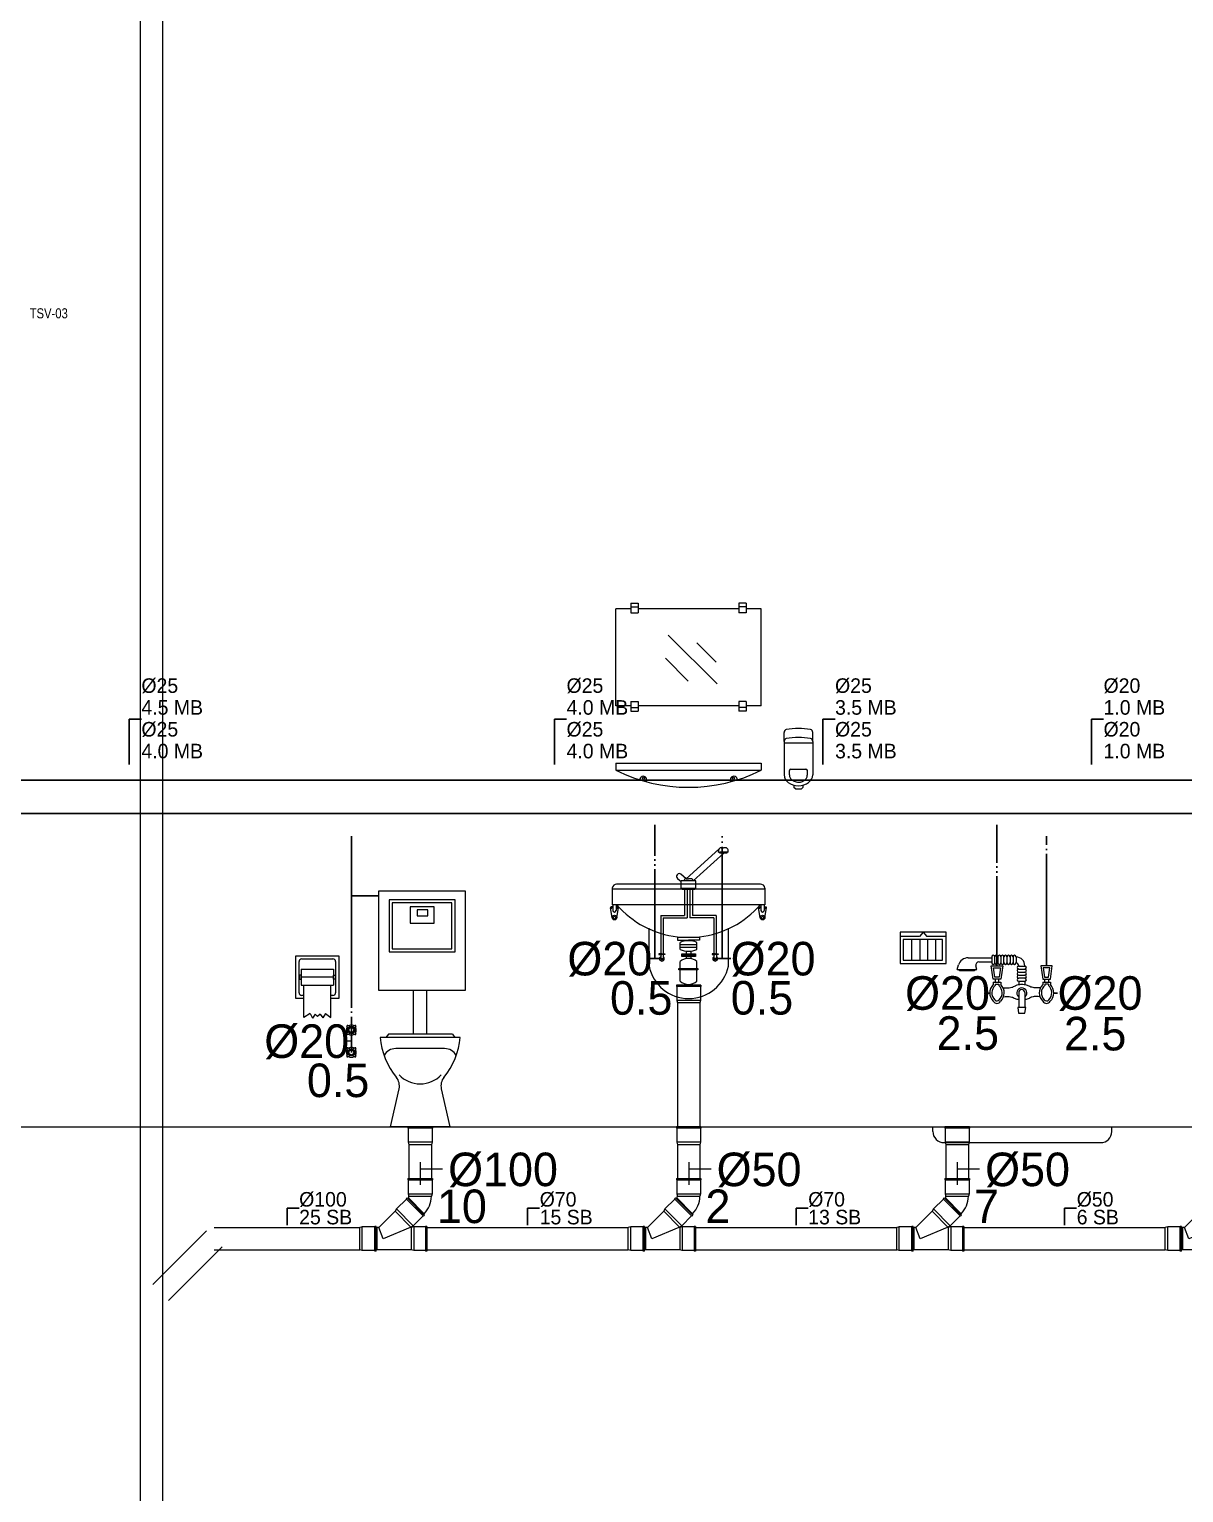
# Model space of a CAD drawing. Header units: centimetres. Extents: x 247996 to 314900, y -468471 to -440326.
# Drawn here: x 267105 to 267621, y -443514 to -442859 of the extents above; entities that cross this region are included whole.
import ezdxf
from ezdxf.enums import TextEntityAlignment as Align

# ---------------------------------------------------------------- set-up
doc = ezdxf.new("R2010")
doc.units = ezdxf.units.CM
for name, pattern in [('0', [500, 500]), ('BASMA HATTI', [0.375, 0.25, -0.125]), ('SICAK', [4.6, 4, -0.15, 0.075, -0.15, 0.075, -0.15]), ('SOGUK', [5.4, 5, -0.2, 0, -0.2])]:
    doc.linetypes.add(name, pattern=pattern)
for name, color, linetype in [('SCOTT-MTY-CİHAZ', 135, 'Continuous'), ('SCOTT-MTY-PVC', 43, 'Continuous'), ('SCOTT-MTY-SEMA', 8, 'Continuous'), ('SCOTT-MTY-TEFRIS', 15, 'Continuous'), ('SCOTT-MTY-VANA', 1, 'Continuous'), ('SCOTT-MTY-YUK-BIRIMI', 7, 'Continuous')]:
    doc.layers.add(name, color=color, linetype=linetype)
for name, color, linetype, lineweight in [('SCOTT-MTY-PISSU-CAP', 211, 'Continuous', 30), ('SCOTT-MTY-SICAKSU-BORU', 1, 'BASMA HATTI', 30), ('SCOTT-MTY-SOGUKSU-BORU', 5, '0', 30), ('SCOTT-MTY-TEMIZSU-CAP', 101, 'Continuous', 30)]:
    doc.layers.add(name, color=color, linetype=linetype, lineweight=lineweight)
doc.styles.add('CAP', font='wturkce.SHX', dxfattribs={"width": 0.65})
doc.styles.add('MTY_CAP', font='wturkce.SHX', dxfattribs={"width": 0.65})
doc.styles.add('ROTAS', font='arial.ttf')

# ---------------------------------------------------------------- blocks, each defined once
blk = doc.blocks.new('KLOZET1 KOLON')
at = {"layer": 'SCOTT-MTY-SOGUKSU-BORU', "linetype": 'SOGUK', "ltscale": 10}
for p, q in [((-30.74, 130), (-30.74, 103.27)), ((-30.74, 103.27), (-30.75, 33.31)), ((-18.6, 103.27), (-30.74, 103.27))]:
    blk.add_line(p, q, dxfattribs=at)
at = {"layer": 'SCOTT-MTY-TEFRIS', "color": 2}
for p, q in [((20.33, 105.41), (-18.6, 105.41)), ((-18.6, 105.41), (-18.6, 61.05)), ((20.33, 61.05), (20.33, 105.41)), ((15.66, 101.52), (-13.93, 101.52)), ((-13.93, 101.52), (-13.93, 78.17)), ((14.22, 100.08), (-12.49, 100.08)), ((-12.49, 100.08), (-12.49, 79.61)), ((6.2, 98.31), (-4.47, 98.31)), ((-4.47, 98.31), (-4.47, 90.98)), ((6.2, 90.98), (6.2, 98.31)), ((14.22, 79.61), (14.22, 100.08)), ((15.66, 78.17), (15.66, 101.52)), ((3.46, 96.95), (-1.31, 96.95)), ((-1.31, 96.95), (-1.31, 94.29)), ((-1.31, 94.29), (3.46, 94.29)), ((3.46, 94.29), (3.46, 96.95)), ((-4.47, 90.98), (6.2, 90.98)), ((-12.49, 79.61), (14.22, 79.61)), ((-55.56, 57.31), (-55.56, 76.51)), ((-55.56, 76.51), (-36.36, 76.51)), ((-54.12, 59.95), (-54.12, 73.87)), ((-52.92, 75.07), (-39, 75.07)), ((-37.8, 73.87), (-37.8, 59.95)), ((-36.36, 76.51), (-36.36, 57.31)), ((-13.93, 78.17), (15.66, 78.17)), ((-53.16, 67.87), (-54.12, 67.87)), ((-54.12, 67.87), (-54.12, 65.95)), ((-54.12, 65.95), (-53.16, 65.95)), ((-53.16, 70.51), (-53.16, 63.31)), ((-53.16, 70.51), (-38.76, 70.51)), ((-53.16, 65.95), (-53.16, 67.87)), ((-38.76, 66.91), (-53.16, 66.91)), ((-38.76, 70.51), (-38.76, 63.31)), ((-38.76, 67.87), (-37.8, 67.87)), ((-38.76, 65.95), (-38.76, 67.87)), ((-37.8, 65.95), (-38.76, 65.95)), ((-37.8, 67.87), (-37.8, 65.95)), ((-53.16, 63.31), (-38.76, 63.31)), ((-51.96, 48.91), (-51.96, 63.31)), ((-39.96, 48.91), (-39.96, 63.31)), ((-39.96, 48.91), (-39.96, 63.31)), ((-18.6, 61.05), (20.33, 61.05)), ((-3.11, 61.05), (-3.11, 41.5)), ((2.9, 61.05), (2.9, 41.5)), ((-51.96, 57.31), (-55.56, 57.31)), ((-51.96, 58.75), (-52.92, 58.75)), ((-39, 58.75), (-39.96, 58.75)), ((-36.36, 57.31), (-39.96, 57.31)), ((-49.11, 50.65), (-51.96, 48.91)), ((-49.11, 50.65), (-48.14, 48.57)), ((-46.94, 50.32), (-48.14, 48.57)), ((-46.94, 50.32), (-45.96, 49.27)), ((-44.76, 50.32), (-45.96, 49.27)), ((-44.76, 50.32), (-43.56, 48.73)), ((-42.36, 50.68), (-43.56, 48.73)), ((-42.36, 50.68), (-39.96, 48.91)), ((17.91, 40), (-17.91, 40)), ((-14.2, 41.5), (-15.36, 40)), ((14.4, 41.5), (-14.2, 41.5)), ((14.4, 41.5), (15.56, 40)), ((10.91, 35), (-10.91, 35)), ((-13.25, 0), (-9.42, 17.01)), ((9.42, 17.01), (13.25, 0)), ((13.25, 0), (-13.25, 0)), ((-13.25, 0), (13.25, 0))]:
    blk.add_line(p, q, dxfattribs=at)
at = {"layer": 'SCOTT-MTY-TEFRIS', "color": 4}
for centre, radius in [((-30.75, 43.31), 1.54), ((-30.75, 43.31), 1.1), ((-30.75, 33.31), 1.54), ((-30.75, 33.31), 1.1)]:
    blk.add_circle(centre, radius, dxfattribs=at)
at = {"layer": 'SCOTT-MTY-TEFRIS', "color": 2}
for centre, radius, start, end in [((-52.92, 73.87), 1.2, 90, 180), ((-39, 73.87), 1.2, 0, 90), ((-52.92, 59.95), 1.2, 180, 270), ((-39, 59.95), 1.2, 270, 360), ((15.27, 43.1), 33.32, 185.34064, 219.04334), ((-15.27, 43.1), 33.32, 320.95666, 354.65936), ((-10.91, 29), 6, 90, 150.54771), ((10.91, 29), 6, 29.45229, 90), ((-15.28, 18.33), 6, 347.31961, 39.04334), ((0, 32.24), 13.03, 223.67167, 316.32833), ((15.28, 18.33), 6, 140.95666, 192.68039)]:
    blk.add_arc(centre, radius, start, end, dxfattribs=at)
at = {"layer": 'SCOTT-MTY-TEFRIS', "color": 4}
for centre, radius, start, end in [((-30.75, 43.31), 2.22, 144.42463, 215.30307), ((-32.48, 41.59), 0.321, 139.13539, 310.58802), ((-32.47, 45.05), 0.321, 49.13539, 220.58802), ((-34.63, 43.32), 2.44, 320.91318, 350.03622), ((-34.63, 43.32), 2.44, 9.69149, 38.67071), ((-30.76, 39.43), 2.44, 99.68719, 128.81024), ((-30.74, 47.2), 2.44, 231.05269, 260.03192), ((-30.75, 43.31), 2.22, 234.42033, 305.29878), ((-30.75, 43.31), 2.22, 101.18793, 125.29878), ((-30.75, 43.31), 2.22, 54.42033, 101.18793), ((-30.74, 47.2), 2.44, 279.68719, 308.81024), ((-30.76, 39.43), 2.44, 51.05269, 80.03192), ((-26.86, 43.3), 2.44, 140.91318, 170.03622), ((-26.86, 43.3), 2.44, 189.69149, 218.67071), ((-29.02, 41.58), 0.321, 229.13539, 40.58802), ((-29.02, 45.04), 0.321, 319.13539, 130.58802), ((-30.75, 43.31), 2.22, 341.62361, 35.30307), ((-30.75, 43.31), 2.22, 324.42463, 341.62361), ((-30.75, 33.31), 2.22, 144.34276, 215.22121), ((-32.47, 35.05), 0.321, 49.05352, 220.50616), ((-34.63, 33.33), 2.44, 320.83131, 349.95435), ((-34.63, 33.33), 2.44, 9.60962, 38.58885), ((-30.73, 37.2), 2.44, 230.97083, 259.95006), ((-30.75, 33.31), 2.22, 101.10606, 125.21692), ((-30.75, 33.31), 2.22, 54.33847, 101.10606), ((-30.73, 37.2), 2.44, 279.60533, 308.72837), ((-26.86, 33.3), 2.44, 140.83131, 169.95435), ((-26.86, 33.3), 2.44, 189.60962, 218.58885), ((-29.01, 35.04), 0.321, 319.05352, 130.50616), ((-30.75, 33.31), 2.22, 341.54174, 35.22121), ((-32.48, 31.59), 0.321, 139.05352, 310.50616), ((-30.76, 29.43), 2.44, 99.60533, 128.72837), ((-30.75, 33.31), 2.22, 234.33847, 305.21692), ((-30.76, 29.43), 2.44, 50.97083, 79.95006), ((-29.03, 31.58), 0.321, 229.05352, 40.50616), ((-30.75, 33.31), 2.22, 324.34276, 341.54174)]:
    blk.add_arc(centre, radius, start, end, dxfattribs=at)
at = {"layer": 'SCOTT-MTY-TEMIZSU-CAP', "lineweight": -3, "ltscale": 100}
blk.add_line((-30.75, 38.31), (-33.91, 38.31), dxfattribs=at)
at = {"layer": 'SCOTT-MTY-PISSU-CAP', "lineweight": -3, "ltscale": 100, "style": 'CAP', "width": 0.65}
blk.add_attdef('PSCP', (12.5, -26.5), '', height=15, dxfattribs=at)
at = {"layer": 'SCOTT-MTY-TEMIZSU-CAP', "color": 101, "style": 'CAP', "width": 0.65}
blk.add_attdef('SOCP', text='', height=15, dxfattribs=at).set_placement((-33.91, 38.31), align=Align.MIDDLE_LEFT)
at = {"layer": 'SCOTT-MTY-YUK-BIRIMI', "color": 101, "style": 'CAP', "width": 0.65}
blk.add_attdef('SO', text='', height=15, dxfattribs=at).set_placement((-33.91, 20.81), align=Align.MIDDLE_LEFT)
at = {"layer": 'SCOTT-MTY-YUK-BIRIMI', "color": 211, "lineweight": -3, "ltscale": 100, "style": 'CAP', "width": 0.65}
blk.add_attdef('PS', (7.5, -43), '', height=15, dxfattribs=at)
blk = doc.blocks.new('PVC CATAL SAG')
at = {"layer": 'SCOTT-MTY-PISSU-CAP', "lineweight": -3, "ltscale": 100}
for p, q in [((0, -15.84), (0, -25.84)), ((10, -18.89), (0, -18.89))]:
    blk.add_line(p, q, dxfattribs=at)
at = {"layer": 'SCOTT-MTY-PVC', "color": 43}
for p, q in [((-5.5, 0), (-5.5, -0.6)), ((5.5, 0), (-5.5, 0)), ((-5.3, -0.6), (-5.5, -0.6)), ((5.3, -0.6), (-5.3, -0.6)), ((-5.3, -0.6), (-5.3, -6.85)), ((5.5, -0.6), (5.3, -0.6)), ((5.3, -0.6), (5.3, -6.85)), ((5.5, 0), (5.5, -0.6)), ((5.3, -6.85), (-5.3, -6.85)), ((-5.3, -6.85), (-5, -7.99)), ((5, -7.99), (-5, -7.99)), ((-5, -7.99), (-5, -22.87)), ((5.3, -6.85), (5, -7.99)), ((5, -7.99), (5, -22.87)), ((-5.5, -23.03), (-5.5, -23.63)), ((-5.5, -23.03), (-4.97, -23.03)), ((-5.5, -23.63), (-5.3, -23.63)), ((-5.3, -23.63), (5.3, -23.63)), ((-5.3, -23.63), (-5.3, -29.88)), ((-5, -23.03), (5.03, -23.03)), ((5.03, -23.03), (5.5, -23.03)), ((5.3, -23.63), (5.5, -23.63)), ((5.3, -23.63), (5.3, -29.88)), ((5.5, -23.03), (5.5, -23.63)), ((-6.17, -32.27), (-10.59, -36.69)), ((-5.88, -31.7), (-6.31, -32.13)), ((-5.88, -31.7), (-6.31, -32.13)), ((-6.31, -32.13), (-6.17, -32.27)), ((-6.31, -32.13), (-6.17, -32.27)), ((-6.17, -32.27), (1.33, -39.76)), ((-5.88, -31.7), (-5.58, -32.01)), ((-5.88, -31.7), (-5.58, -32.01)), ((-5.29, -31.73), (-5.58, -32.01)), ((-5.58, -32.01), (1.54, -39.13)), ((-5.3, -29.88), (5.3, -29.88)), ((-5.3, -29.88), (-5, -31.02)), ((-5.29, -31.73), (1.78, -38.8)), ((-5, -31.02), (5, -31.02)), ((5.3, -29.88), (5, -31.02)), ((-11.15, -37.73), (-18.46, -45)), ((-10.59, -36.69), (-11.15, -37.73)), ((-11.15, -37.73), (-4.14, -44.75)), ((-10.59, -36.69), (-3.09, -44.18)), ((1.78, -38.8), (1.5, -39.08)), ((1.5, -39.08), (1.89, -39.48)), ((1.5, -39.08), (1.89, -39.48)), ((-25.86, -44.7), (-27, -45)), ((-27, -55), (-27, -45)), ((-25.86, -55.3), (-25.86, -44.7)), ((-20.33, -44.7), (-25.86, -44.7)), ((-19.73, -44.5), (-20.33, -44.5)), ((-20.33, -44.7), (-20.33, -44.5)), ((-20.33, -55.3), (-20.33, -44.7)), ((-19.73, -45), (-19.73, -44.5)), ((-19.73, -55), (-19.73, -45)), ((-19.33, -45), (-19.73, -45)), ((-18.46, -45), (-19.33, -45)), ((-19.33, -45), (-19.33, -55)), ((-19.33, -45), (-19.33, -55)), ((-19.33, -55), (-19.33, -45)), ((-19.33, -45), (-19.33, -55)), ((-16.5, -50), (-18.46, -45)), ((-4.43, -45), (-16.5, -50)), ((-4.14, -44.75), (-4.43, -45)), ((-4.02, -45), (-4.42, -45)), ((-3.09, -44.18), (-4.14, -44.75)), ((-2.88, -44.7), (-4.02, -45)), ((-4.02, -45), (-4.02, -55)), ((1.33, -39.76), (-3.09, -44.18)), ((2.4, -44.7), (-2.88, -44.7)), ((-2.88, -44.7), (-2.88, -55.3)), ((1.33, -39.76), (1.47, -39.9)), ((1.33, -39.76), (1.47, -39.9)), ((1.89, -39.48), (1.47, -39.9)), ((1.89, -39.48), (1.47, -39.9)), ((3, -44.5), (2.4, -44.5)), ((2.4, -44.5), (2.4, -44.7)), ((2.4, -44.7), (2.4, -55.3)), ((3, -44.5), (3, -45)), ((3, -45), (3, -55)), ((-25.86, -55.3), (-27, -55)), ((-20.33, -55.3), (-25.86, -55.3)), ((-20.33, -55.5), (-20.33, -55.3)), ((-19.73, -55.5), (-20.33, -55.5)), ((-19.73, -55.5), (-19.73, -55)), ((-19.33, -55), (-19.73, -55)), ((-4.02, -55), (-19.33, -55)), ((-2.88, -55.3), (-4.02, -55)), ((2.4, -55.3), (-2.88, -55.3)), ((2.4, -55.3), (2.4, -55.5)), ((3, -55.5), (2.4, -55.5)), ((3, -55), (3, -55.5))]:
    blk.add_line(p, q, dxfattribs=at)
for radius in [1, 11]:
    blk.add_arc((-6, -31.02), radius, 315, 0, dxfattribs=at)
blk = doc.blocks.new('LAVABO1 KOLON')
at = {"layer": 'SCOTT-MTY-PVC', "color": 43}
for p, q in [((-5.5, 63.37), (-5.5, 62.77)), ((-5.03, 63.37), (-5.5, 63.37)), ((-5.3, 62.77), (-5.5, 62.77)), ((5.3, 62.77), (-5.3, 62.77)), ((-5.3, 62.77), (-5.3, 56.52)), ((5, 63.37), (-5.03, 63.37)), ((5.5, 63.37), (4.97, 63.37)), ((5.5, 62.77), (5.3, 62.77)), ((5.3, 62.77), (5.3, 56.52)), ((5.5, 63.37), (5.5, 62.77)), ((5.3, 56.52), (-5.3, 56.52)), ((-5.3, 56.52), (-5, 55.38)), ((5, 55.38), (-5, 55.38)), ((-5, 55.38), (-5, 0)), ((5.3, 56.52), (5, 55.38)), ((5, 55.38), (5, 0))]:
    blk.add_line(p, q, dxfattribs=at)
at = {"layer": 'SCOTT-MTY-SICAKSU-BORU', "linetype": 'SICAK', "ltscale": 10}
for p, q in [((-15.15, 75.19), (-15.15, 135)), ((-13.06, 75.19), (-15.15, 75.19))]:
    blk.add_line(p, q, dxfattribs=at)
at = {"layer": 'SCOTT-MTY-SOGUKSU-BORU', "linetype": 'SOGUK', "ltscale": 10}
for p, q in [((15.02, 75.19), (15.02, 130)), ((12.93, 75.19), (15.02, 75.19))]:
    blk.add_line(p, q, dxfattribs=at)
at = {"layer": 'SCOTT-MTY-TEFRIS', "color": 2}
for p, q in [((-32.57, 188.24), (-32.57, 231.58)), ((-25.82, 231.58), (-32.57, 231.58)), ((-25.82, 234.09), (-22.51, 234.09)), ((-25.82, 234.09), (-25.82, 229.75)), ((-25.82, 232.44), (-22.51, 232.44)), ((-25.82, 229.75), (-22.51, 229.75)), ((-22.51, 234.09), (-22.51, 229.75)), ((22.38, 231.58), (-22.51, 231.58)), ((22.38, 234.09), (22.38, 229.75)), ((25.69, 234.09), (22.38, 234.09)), ((25.69, 232.44), (22.38, 232.44)), ((25.69, 229.75), (22.38, 229.75)), ((25.69, 234.09), (25.69, 229.75)), ((32.43, 231.58), (25.69, 231.58)), ((32.43, 188.24), (32.43, 231.58)), ((12.73, 197.94), (-9.11, 219.78)), ((12.3, 207.69), (3.7, 216.28)), ((-0.23, 199.25), (-10.42, 209.44)), ((-25.82, 190.07), (-22.51, 190.07)), ((-25.82, 190.07), (-25.82, 185.73)), ((-22.51, 190.07), (-22.51, 185.73)), ((25.69, 190.07), (22.38, 190.07)), ((22.38, 190.07), (22.38, 185.73)), ((25.69, 190.07), (25.69, 185.73)), ((-25.82, 188.24), (-32.57, 188.24)), ((-25.82, 187.38), (-22.51, 187.38)), ((-25.82, 185.73), (-22.51, 185.73)), ((22.38, 188.24), (-22.51, 188.24)), ((25.69, 187.38), (22.38, 187.38)), ((25.69, 185.73), (22.38, 185.73)), ((32.43, 188.24), (25.69, 188.24)), ((42.63, 172.3), (42.63, 176.3)), ((42.63, 172.3), (42.63, 157.29)), ((42.63, 171.69), (55.43, 171.69)), ((55.43, 172.3), (55.43, 176.3)), ((55.43, 172.3), (55.43, 157.29)), ((-32.57, 162.6), (32.43, 162.6)), ((-32.57, 162.6), (-32.57, 159.35)), ((-32.57, 159.35), (32.43, 159.35)), ((32.43, 162.6), (32.43, 159.35)), ((42.63, 160.49), (42.63, 157.29)), ((45.03, 157.29), (45.03, 159.25)), ((45.67, 159.89), (52.39, 159.89)), ((53.03, 157.29), (53.03, 159.25)), ((47.03, 152.73), (47.03, 151.69)), ((47.83, 150.89), (47.03, 151.69)), ((50.23, 150.89), (47.83, 150.89)), ((50.23, 150.89), (51.03, 151.69)), ((51.03, 152.73), (51.03, 151.69))]:
    blk.add_line(p, q, dxfattribs=at)
at = {"layer": 'SCOTT-MTY-TEFRIS', "color": 4}
for p, q in [((14.5, 124.72), (15.52, 124.72)), ((16.54, 124.72), (15.52, 124.72)), ((13.42, 124.12), (-1.18, 110.86)), ((15.9, 122.47), (2.06, 109.89)), ((13.33, 122.84), (13.42, 123.75)), ((13.33, 122.84), (15.52, 122.84)), ((13.73, 122.84), (13.73, 122.47)), ((17.24, 122.84), (13.73, 122.84)), ((13.73, 122.47), (17.24, 122.47)), ((17.71, 122.84), (15.52, 122.84)), ((17.24, 122.47), (17.24, 122.84)), ((17.71, 122.84), (17.61, 123.75)), ((-4.98, 112.8), (-5.17, 112.58)), ((-1.11, 110.92), (-3.46, 112.92)), ((-34.19, 106.7), (-34.19, 99.25)), ((34.06, 106.3), (-34.19, 106.3)), ((32.13, 108.5), (-32.26, 108.5)), ((-5.05, 111.05), (-3.37, 109.62)), ((-3.37, 106.7), (-3.37, 109.89)), ((3.21, 109.89), (-3.37, 109.89)), ((-3.37, 106.7), (3.21, 106.7)), ((-2.88, 106.7), (-2.88, 106.29)), ((-2.88, 106.29), (2.75, 106.29)), ((-2.17, 109.96), (-2.24, 109.89)), ((-2.14, 106.29), (-2.14, 106.1)), ((1.98, 106.09), (-2.14, 106.09)), ((-1.83, 106.07), (-1.83, 94.44)), ((-1.1, 110.86), (-0.08, 110.86)), ((-0.75, 106.07), (-0.75, 93.36)), ((0.94, 110.86), (-0.08, 110.86)), ((0.59, 106.07), (0.59, 93.36)), ((1.67, 106.07), (1.67, 94.44)), ((1.98, 106.29), (1.98, 106.09)), ((2.75, 106.29), (2.75, 106.7)), ((3.21, 106.7), (3.21, 109.89)), ((34.06, 106.7), (34.06, 99.25)), ((-33.89, 98.28), (-34.71, 98.28)), ((34.06, 99.25), (-34.19, 99.25)), ((-33.89, 99.25), (-33.89, 96.72)), ((-32.42, 99.25), (-32.42, 96.72)), ((-31.61, 98.28), (-32.42, 98.28)), ((31.48, 98.28), (32.29, 98.28)), ((32.29, 99.25), (32.29, 96.72)), ((33.76, 99.25), (33.76, 96.72)), ((33.76, 98.28), (34.58, 98.28)), ((-34.19, 93.55), (-34.97, 97.93)), ((-32.13, 93.55), (-31.35, 97.93)), ((-12.51, 94.44), (-12.51, 77.4)), ((-12.51, 94.44), (-1.83, 94.44)), ((-11.43, 93.36), (-11.43, 77.4)), ((-11.43, 93.36), (-0.75, 93.36)), ((11.27, 93.36), (0.59, 93.36)), ((12.35, 94.44), (1.67, 94.44)), ((11.27, 93.36), (11.27, 77.4)), ((12.35, 94.44), (12.35, 77.4)), ((32, 93.55), (31.22, 97.93)), ((34.06, 93.55), (34.84, 97.93)), ((-17.73, 71.86), (-17.73, 88.83)), ((17.73, 71.86), (17.73, 88.85)), ((-4.99, 84.92), (-4.99, 83.48)), ((4.86, 84.63), (-4.99, 84.63)), ((-4.99, 83.48), (-0.07, 83.48)), ((-3.84, 79.22), (-3.84, 82.47)), ((3.71, 81.31), (-3.84, 81.31)), ((3.71, 80.24), (-3.84, 80.24)), ((-1.15, 83.48), (-1.15, 83.13)), ((-1.15, 78.56), (-1.15, 77.37)), ((4.86, 83.48), (-0.07, 83.48)), ((1.02, 83.48), (1.02, 83.13)), ((1.02, 78.56), (1.02, 77.37)), ((3.71, 79.22), (3.71, 82.47)), ((4.86, 84.92), (4.86, 83.48)), ((-11.97, 77.4), (-13.33, 77.4)), ((-13.33, 77.4), (-13.33, 76.99)), ((-13.33, 76.99), (-11.97, 76.99)), ((-12.51, 76.99), (-12.51, 75.19)), ((-12.51, 76.99), (-12.51, 75.19)), ((-12.51, 75.19), (-11.43, 75.19)), ((-11.97, 77.4), (-10.61, 77.4)), ((-10.61, 76.99), (-11.97, 76.99)), ((-11.43, 76.99), (-11.43, 75.19)), ((-11.43, 76.99), (-11.43, 75.19)), ((-10.61, 77.4), (-10.61, 76.99)), ((-3.84, 70.82), (-3.84, 73.87)), ((-3.04, 76.14), (-3.04, 77.37)), ((-3.04, 77.37), (3.04, 77.37)), ((3.04, 76.8), (-3.04, 76.8)), ((3.04, 76.14), (-3.04, 76.14)), ((-1.15, 76.14), (-1.15, 75.24)), ((1.02, 76.14), (1.02, 75.24)), ((3.04, 77.37), (3.04, 76.14)), ((3.71, 70.82), (3.71, 73.87)), ((11.84, 77.4), (10.48, 77.4)), ((10.48, 77.4), (10.48, 76.99)), ((10.48, 76.99), (11.84, 76.99)), ((11.3, 76.99), (11.3, 75.19)), ((11.3, 76.99), (11.3, 75.19)), ((12.38, 75.19), (11.3, 75.19)), ((11.84, 77.4), (13.2, 77.4)), ((13.2, 76.99), (11.84, 76.99)), ((12.38, 76.99), (12.38, 75.19)), ((12.38, 76.99), (12.38, 75.19)), ((13.2, 77.4), (13.2, 76.99)), ((-4.34, 70.18), (-4.34, 70.82)), ((-4.34, 70.82), (4.07, 70.82)), ((4.07, 70.18), (-4.34, 70.18)), ((-3.84, 65.06), (-3.84, 70.18)), ((3.71, 65.06), (3.71, 70.18)), ((4.07, 70.82), (4.07, 70.18))]:
    blk.add_line(p, q, dxfattribs=at)
at = {"layer": 'SCOTT-MTY-TEFRIS', "color": 2}
for centre in [(-20.17, 155.82), (20.04, 155.82)]:
    blk.add_circle(centre, 0.437, dxfattribs=at)
at = {"layer": 'SCOTT-MTY-TEFRIS', "color": 4}
for centre, radius in [((-34.52, 97.85), 0.254), ((-33.16, 93.55), 1.03), ((-33.16, 93.55), 0.556), ((-31.8, 97.85), 0.254), ((31.67, 97.85), 0.254), ((33.03, 93.55), 1.03), ((33.03, 93.55), 0.556), ((34.39, 97.85), 0.254)]:
    blk.add_circle(centre, radius, dxfattribs=at)
at = {"layer": 'SCOTT-MTY-TEFRIS', "color": 2}
for centre, radius, start, end in [((43.91, 176.3), 1.28, 103.34236, 180), ((49.03, 150.65), 27.43, 78.61461, 101.38539), ((54.15, 176.3), 1.28, 0, 76.65764), ((43.91, 172.3), 1.28, 103.34236, 180), ((49.03, 146.65), 27.43, 78.61461, 101.38539), ((54.15, 172.3), 1.28, 0, 76.65764), ((-0.07, 225.21), 73.43, 243.73196, 296.26804), ((45.67, 159.25), 0.64, 90, 180), ((52.39, 159.25), 0.64, 0, 90), ((-20.32, 155.17), 1.53, 324.18851, 183.54429), ((20.19, 155.17), 1.53, 356.45571, 215.81149)]:
    blk.add_arc(centre, radius, start, end, dxfattribs=at)
at = {"layer": 'SCOTT-MTY-TEFRIS', "color": 4}
for centre, radius, start, end in [((14.5, 123.64), 1.08, 90, 174.07007), ((16.54, 123.64), 1.08, 5.92993, 90), ((-4.35, 111.88), 1.08, 139.57371, 229.57371), ((-4.16, 112.1), 1.08, 49.57371, 139.57371), ((-32.19, 106.5), 2.01, 88.09528, 174.20104), ((-1.1, 109.78), 1.08, 90, 174.07007), ((0.94, 109.78), 1.08, 5.92993, 90), ((32.06, 106.5), 2.01, 5.79896, 91.90472), ((-34.67, 97.98), 0.308, 97.40292, 189.73542), ((-0.07, 127.1), 42.47, 220.97797, 263.34526), ((-31.65, 97.98), 0.308, 350.26458, 82.59708), ((-0.07, 127.1), 42.47, 276.65474, 319.02203), ((31.52, 97.98), 0.308, 97.40292, 189.73542), ((34.54, 97.98), 0.308, 350.26458, 82.59708), ((-33.16, 96.72), 0.735, 180, 0), ((33.03, 96.72), 0.735, 180, 0), ((-0.07, 72.87), 10.32, 68.53271, 111.46729), ((-0.07, 88.83), 10.32, 248.53271, 291.46729), ((-11.97, 75.19), 1.09, 119.88579, 60.11421), ((-11.97, 75.28), 0.548, 189.04535, 350.95465), ((-0.07, 69.47), 5.8, 49.37058, 130.62942), ((11.84, 75.19), 1.09, 119.88579, 60.11421), ((11.84, 75.28), 0.548, 189.04535, 350.95465), ((0, 75.44), 18.09, 191.40919, 348.59081), ((-0.07, 69.47), 5.8, 229.37058, 310.62942)]:
    blk.add_arc(centre, radius, start, end, dxfattribs=at)
at = {"layer": 'SCOTT-MTY-TEFRIS', "color": 2}
blk.add_ellipse((49.03, 157.29), major_axis=(6.4, 0), ratio=0.75, start_param=3.141593, end_param=6.283185, dxfattribs=at)
blk.add_open_spline([(45.03, 157.29), (45.03, 156.85), (45.14, 156.42), (45.6, 155.59), (45.95, 155.2), (46.86, 154.56), (47.42, 154.32), (48.62, 154.06), (50.06, 154.05), (50.48, 154.26), (51.05, 154.49), (52, 155.09), (52.37, 155.48), (52.87, 156.29), (53.01, 156.73), (53.03, 157.2), (53.03, 157.24), (53.03, 157.29)], degree=3, knots=[0, 0, 0, 0, 0.442663, 0.442663, 0.885326, 0.885326, 1.327989, 1.327989, 1.770652, 1.770652, 2.213315, 2.213315, 2.655978, 2.655978, 3.098641, 3.098641, 3.141579, 3.141579, 3.141579, 3.141579], dxfattribs=at)
at = {"layer": 'SCOTT-MTY-TEMIZSU-CAP'}
for p, q in [((-15.15, 75.19), (-18.9, 75.19)), ((15.02, 75.19), (18.77, 75.19))]:
    blk.add_line(p, q, dxfattribs=at)
at = {"layer": 'SCOTT-MTY-PISSU-CAP', "lineweight": -3, "ltscale": 100, "style": 'CAP', "width": 0.65}
blk.add_attdef('PSCP', (12.5, -26.5), '', height=15, dxfattribs=at)
at = {"layer": 'SCOTT-MTY-TEMIZSU-CAP', "color": 101, "style": 'CAP', "width": 0.65}
for tag, p in [('SCCP', (-18.9, 75.19)), ('SOCP', (18.77, 75.19))]:
    blk.add_attdef(tag, text='', height=15, dxfattribs=at).set_placement(p, align=Align.MIDDLE_LEFT)
at = {"layer": 'SCOTT-MTY-YUK-BIRIMI', "color": 101, "style": 'CAP', "width": 0.65}
for tag, p in [('SO', (18.83, 57.69)), ('SC', (-18.9, 57.63))]:
    blk.add_attdef(tag, text='', height=15, dxfattribs=at).set_placement(p, align=Align.MIDDLE_LEFT)
at = {"layer": 'SCOTT-MTY-YUK-BIRIMI', "color": 211, "lineweight": -3, "ltscale": 100, "style": 'CAP', "width": 0.65}
blk.add_attdef('PS', (7.5, -43), '', height=15, dxfattribs=at)
blk = doc.blocks.new('DUS TEKNESI1 KOLON')
at = {"layer": 'SCOTT-MTY-SICAKSU-BORU', "linetype": 'SICAK', "ltscale": 10}
blk.add_line((17.79, 71.99), (17.79, 135), dxfattribs=at)
at = {"layer": 'SCOTT-MTY-SOGUKSU-BORU', "linetype": 'SOGUK', "ltscale": 10}
blk.add_line((39.94, 71.99), (39.94, 130), dxfattribs=at)
at = {"layer": 'SCOTT-MTY-TEFRIS', "color": 2}
for p, q in [((-16.91, 85.05), (-25.51, 85.05)), ((-15.21, 87.01), (-16.91, 85.05)), ((-15.21, 87.01), (-13.58, 85.05)), ((-4.9, 85.05), (-13.58, 85.05)), ((-20.41, 83.67), (-20.41, 74.58)), ((-16.74, 83.67), (-16.74, 74.58)), ((-13.25, 83.67), (-13.25, 74.58)), ((-9.67, 83.67), (-9.67, 74.58))]:
    blk.add_line(p, q, dxfattribs=at)
at = {"layer": 'SCOTT-MTY-TEFRIS', "color": 4}
for p, q in [((-0.03, 70.35), (0.59, 72.36)), ((4.92, 75.55), (15.45, 75.55)), ((8.82, 70.35), (8.37, 72.02)), ((9.69, 73.73), (15.45, 73.73)), ((15.21, 71.99), (20.37, 71.99)), ((16.07, 65.96), (15.21, 71.99)), ((15.45, 76), (15.45, 73.28)), ((15.45, 75.55), (15.45, 73.73)), ((16.81, 73.28), (16.81, 76)), ((18.17, 76), (18.17, 73.28)), ((20.37, 71.99), (19.51, 65.96)), ((19.53, 76), (19.53, 73.28)), ((19.53, 76), (19.53, 73.28)), ((20.89, 73.28), (20.89, 76)), ((22.25, 76), (22.25, 73.28)), ((23.61, 76), (23.61, 73.28)), ((24.97, 76), (24.97, 73.28)), ((26.33, 76), (26.33, 73.28)), ((42.52, 71.99), (37.37, 71.99)), ((37.37, 71.99), (38.23, 65.96)), ((41.66, 65.96), (42.52, 71.99)), ((-0.03, 70.35), (8.82, 70.35)), ((19.51, 65.96), (16.07, 65.96)), ((16.86, 66.87), (16.26, 71.08)), ((16.26, 71.08), (19.32, 71.08)), ((18.72, 66.87), (16.86, 66.87)), ((16.95, 65.96), (16.95, 64.71)), ((18.6, 64.71), (18.6, 65.96)), ((19.32, 71.08), (18.72, 66.87)), ((27.51, 71.92), (27.51, 71.87)), ((27.51, 71.87), (30.23, 71.87)), ((27.51, 70.51), (30.23, 70.51)), ((27.51, 69.15), (30.23, 69.15)), ((27.51, 67.79), (30.23, 67.79)), ((30.23, 66.43), (27.51, 66.43)), ((30.23, 71.92), (30.23, 71.87)), ((38.23, 65.96), (41.66, 65.96)), ((38.41, 71.08), (39.01, 66.87)), ((41.48, 71.08), (38.41, 71.08)), ((39.01, 66.87), (40.88, 66.87)), ((39.13, 64.71), (39.13, 65.96)), ((40.79, 65.96), (40.79, 64.71)), ((40.88, 66.87), (41.48, 71.08)), ((16.09, 64.71), (16.09, 63.57)), ((16.09, 64.71), (19.49, 64.71)), ((16.99, 63.81), (16.99, 63.17)), ((16.99, 63.81), (18.58, 63.81)), ((18.58, 63.81), (18.58, 63.17)), ((19.49, 64.71), (19.49, 63.57)), ((27.51, 65.07), (27.51, 63.48)), ((27.51, 65.07), (30.23, 65.07)), ((27.51, 60), (27.51, 53.38)), ((30.22, 60), (30.22, 53.38)), ((30.23, 65.07), (30.23, 63.48)), ((38.24, 64.71), (38.24, 63.57)), ((38.24, 64.71), (41.65, 64.71)), ((39.15, 63.81), (39.15, 63.17)), ((40.74, 63.81), (39.15, 63.81)), ((40.74, 63.81), (40.74, 63.17)), ((41.65, 64.71), (41.65, 63.57)), ((30.65, 53.38), (27.05, 53.38)), ((27.05, 53.38), (27.41, 50.82)), ((30.29, 50.82), (30.65, 53.38)), ((27.41, 50.82), (30.29, 50.82)), ((-10.89, 0), (69.13, 0)), ((-10.89, -2.03), (-10.89, 0)), ((69.13, -2.05), (69.13, 0)), ((-5.89, -7.04), (64.13, -7.04))]:
    blk.add_line(p, q, dxfattribs=at)
at = {"layer": 'SCOTT-MTY-TEFRIS', "color": 2}
for points in [[(-4.9, 87.01), (-25.51, 87.01), (-25.51, 72.99), (-4.9, 72.99)], [(-6.56, 83.67), (-24.13, 83.67), (-24.13, 74.58), (-6.56, 74.58)]]:
    blk.add_lwpolyline(points, close=True, dxfattribs=at)
at = {"layer": 'SCOTT-MTY-TEFRIS', "color": 4}
blk.add_lwpolyline([(7.81, 70.35), (7.81, 69.78), (0.97, 69.78), (0.97, 70.35)], dxfattribs=at)
for points in [[(20.43, 62.28, 0.052672), (22.22, 62.09, 0.063671)], [(22.22, 62.09, 0.063671), (24.37, 62.37, 0.076686), (26.03, 63.09, 0.001385), (26.05, 63.1, 0.146881)], [(31.69, 63.1, 0.029659), (31.02, 63.31, 0.063671), (28.87, 63.59, 0.063671), (26.71, 63.31, 0.029659), (26.05, 63.1, 0.001385)], [(35.52, 62.09, -0.063671), (33.36, 62.37, -0.076686), (31.71, 63.09, -0.001385), (31.69, 63.1, -0.146881)], [(32.7, 62.59, 0.001385), (32.68, 62.6, 0.076686)], [(37.3, 62.28, -0.052672), (35.52, 62.09, -0.063671)], [(20.74, 58.19, -0.043271), (22.22, 58.32, -0.063671)], [(22.22, 58.32, -0.063671), (24.37, 58.04, -0.029659), (25.04, 57.83, -0.001385)], [(25.04, 57.83, 0.001385), (25.06, 57.82, 0.076686), (26.71, 57.1, 0.02385), (27.51, 56.93, 0.063671)], [(30.22, 56.93, 0.02385), (31.02, 57.1, 0.076686), (32.68, 57.82, 0.001385), (32.7, 57.83, 0.146881)], [(35.52, 58.32, 0.063671), (33.36, 58.04, 0.029659), (32.7, 57.83, 0.001385)], [(36.99, 58.19, 0.043271), (35.52, 58.32, 0.063671)]]:
    blk.add_lwpolyline(points, format="xyb", dxfattribs=at)
for centre, radius, start, end in [((4.92, 71.01), 4.54, 90, 162.72065), ((9.69, 72.37), 1.36, 90, 195.03031), ((16.13, 76), 0.68, 0, 180), ((16.13, 73.28), 0.68, 180, 0), ((17.49, 76), 0.68, 0, 180), ((17.49, 73.28), 0.68, 180, 0), ((18.85, 76), 0.68, 0, 180), ((18.85, 73.28), 0.68, 180, 0), ((20.21, 76), 0.68, 0, 180), ((20.21, 73.28), 0.68, 180, 0), ((21.57, 76), 0.68, 0, 180), ((21.57, 73.28), 0.68, 180, 0), ((22.93, 76), 0.68, 0, 180), ((22.93, 73.28), 0.68, 180, 0), ((24.29, 76), 0.68, 0, 180), ((24.29, 73.28), 0.68, 180, 0), ((25.65, 76), 0.68, 0, 180), ((25.65, 73.28), 0.68, 180, 0), ((26.15, 71.92), 4.08, 0, 87.34618), ((26.15, 71.92), 1.36, 0, 82.02098), ((27.51, 71.19), 0.68, 90, 270), ((27.51, 69.83), 0.68, 90, 270), ((27.51, 68.47), 0.68, 90, 270), ((27.51, 67.11), 0.68, 90, 270), ((27.51, 65.75), 0.68, 90, 270), ((30.23, 71.19), 0.68, 270, 90), ((30.23, 69.83), 0.68, 270, 90), ((30.23, 68.47), 0.68, 270, 90), ((30.23, 67.11), 0.68, 270, 90), ((30.23, 65.75), 0.68, 270, 90), ((19.79, 59.87), 5.24, 135.05017, 225.82954), ((19.79, 59.87), 4.33, 130.27538, 225.82954), ((15.79, 59.87), 4.33, 314.17046, 49.72462), ((15.79, 59.87), 5.24, 314.17046, 44.94983), ((28.87, 59.87), 2.25, 311.5146, 228.4854), ((28.87, 60), 1.35, 0, 180), ((41.95, 59.87), 5.24, 135.05017, 225.82954), ((41.95, 59.87), 4.33, 130.27538, 225.82954), ((37.94, 59.87), 4.33, 314.17046, 49.72462), ((37.94, 59.87), 5.24, 314.17046, 44.94983), ((17.79, 57.11), 1.92, 211.20705, 328.79295), ((17.79, 57.58), 1.3, 218.96065, 321.6991), ((39.94, 57.11), 1.92, 211.20705, 328.79295), ((39.94, 57.58), 1.3, 218.3009, 321.03935), ((-5.89, -2.04), 5, 179.89365, 270), ((64.13, -2.04), 5, 270, 359.89365)]:
    blk.add_arc(centre, radius, start, end, dxfattribs=at)
at = {"layer": 'SCOTT-MTY-TEMIZSU-CAP'}
for p, q in [((14.56, 59.83), (12.03, 59.83)), ((43.18, 59.83), (44.9, 59.83))]:
    blk.add_line(p, q, dxfattribs=at)
at = {"layer": 'SCOTT-MTY-PISSU-CAP', "lineweight": -3, "ltscale": 100, "style": 'CAP', "width": 0.65}
blk.add_attdef('PSCP', (12.5, -26.5), '', height=15, dxfattribs=at)
at = {"layer": 'SCOTT-MTY-TEMIZSU-CAP', "color": 101, "style": 'CAP', "width": 0.65}
for tag, p in [('SCCP', (12.03, 59.83)), ('SOCP', (44.9, 59.83))]:
    blk.add_attdef(tag, text='', height=15, dxfattribs=at).set_placement(p, align=Align.MIDDLE_LEFT)
at = {"layer": 'SCOTT-MTY-YUK-BIRIMI', "color": 101, "style": 'CAP', "width": 0.65}
blk.add_attdef('SC', text='', height=15, dxfattribs=at).set_placement((7.06, 41.93), align=Align.MIDDLE_LEFT)
blk.add_attdef('SO', (47.74, 34.18), '', height=15, dxfattribs=at)
at = {"layer": 'SCOTT-MTY-YUK-BIRIMI', "color": 211, "lineweight": -3, "ltscale": 100, "style": 'CAP', "width": 0.65}
blk.add_attdef('PS', (7.5, -43), '', height=15, dxfattribs=at)
blk = doc.blocks.new('MTY-PIS SU CAP SB')
at = {"layer": 'SCOTT-MTY-PISSU-CAP'}
for p, q in [((0.83, 1.17), (0, 1.17)), ((0, 1.17), (0, 0))]:
    blk.add_line(p, q, dxfattribs=at)
at = {"layer": 'SCOTT-MTY-PISSU-CAP', "style": 'MTY_CAP', "width": 0.65}
blk.add_attdef('PSCP', text='', height=1, dxfattribs=at).set_placement((0.83, 1.79), align=Align.MIDDLE_LEFT)
at = {"layer": 'SCOTT-MTY-YUK-BIRIMI', "color": 211, "style": 'MTY_CAP', "width": 0.65}
blk.add_attdef('PS', text='', height=1, dxfattribs=at).set_placement((0.83, 0.57), align=Align.MIDDLE_LEFT)
blk = doc.blocks.new('MTY-TEMIZ SU CAP MB')
at = {"layer": 'SCOTT-MTY-TEMIZSU-CAP'}
for p, q in [((0.83, 3.1), (0, 3.1)), ((0, 3.1), (0, 0))]:
    blk.add_line(p, q, dxfattribs=at)
at = {"layer": 'SCOTT-MTY-TEMIZSU-CAP', "style": 'MTY_CAP', "width": 0.65}
for tag, p in [('SOCP', (0.83, 5.42)), ('SCCP', (0.83, 2.42))]:
    blk.add_attdef(tag, text='', height=1, dxfattribs=at).set_placement(p, align=Align.MIDDLE_LEFT)
at = {"layer": 'SCOTT-MTY-YUK-BIRIMI', "color": 101, "style": 'MTY_CAP', "width": 0.65}
for tag, p in [('SO', (0.83, 3.92)), ('SC', (0.83, 0.92))]:
    blk.add_attdef(tag, text='', height=1, dxfattribs=at).set_placement(p, align=Align.MIDDLE_LEFT)

msp = doc.modelspace()

# ---------------------------------------------------------------- linework, layer by layer
at = {"layer": 'SCOTT-MTY-PVC'}
for p, q in [((267155, -445910), (267155, -441990)), ((267165, -445910), (267165, -441990)), ((267184.46, -443396.46), (267160.46, -443420.46)), ((267188, -443395), (267253, -443395)), ((267283, -443395), (267373, -443395)), ((267403, -443395), (267493, -443395)), ((267523, -443395), (267613, -443395)), ((267191.54, -443403.54), (267167.54, -443427.54)), ((267188, -443405), (267253, -443405)), ((267283, -443405), (267373, -443405)), ((267403, -443405), (267493, -443405)), ((267523, -443405), (267613, -443405))]:
    msp.add_line(p, q, dxfattribs=at)
at = {"layer": 'SCOTT-MTY-SEMA'}
msp.add_lwpolyline([(258900, -443350), (276550, -443350)], dxfattribs=at)
at = {"layer": 'SCOTT-MTY-SICAKSU-BORU'}
msp.add_lwpolyline([(267060, -443195), (267775, -443195)], dxfattribs=at)
at = {"layer": 'SCOTT-MTY-SOGUKSU-BORU'}
msp.add_lwpolyline([(267020, -443210), (267765, -443210)], dxfattribs=at)

# ---------------------------------------------------------------- block references
at = {"layer": 'SCOTT-MTY-CİHAZ'}
ref = msp.add_blockref('LAVABO1 KOLON', (267400, -443350), dxfattribs=at)
ref.add_attrib('SO', '0.5', (267418.83, -443299.81), dxfattribs={"height": 15, "style": 'CAP'})
ref.add_attrib('SOCP', 'Ø20', (267418.77, -443282.31), dxfattribs={"height": 15, "style": 'CAP'})
ref.add_attrib('SC', '0.5', (267364.85, -443299.87), dxfattribs={"height": 15, "style": 'CAP'})
ref.add_attrib('SCCP', 'Ø20', (267345.81, -443282.31), dxfattribs={"height": 15, "style": 'CAP'})
ref.add_attrib('PSCP', 'Ø50', (267412.5, -443376.5), dxfattribs={"height": 15, "style": 'CAP'})
ref.add_attrib('PS', '2', (267407.5, -443393), dxfattribs={"height": 15, "style": 'CAP'})
ref = msp.add_blockref('DUS TEKNESI1 KOLON', (267520, -443350), dxfattribs=at)
ref.add_attrib('SO', '2.5', (267567.74, -443315.82), dxfattribs={"height": 15, "style": 'CAP'})
ref.add_attrib('SOCP', 'Ø20', (267564.9, -443297.67), dxfattribs={"height": 15, "style": 'CAP'})
ref.add_attrib('SC', '2.5', (267510.81, -443315.57), dxfattribs={"height": 15, "style": 'CAP'})
ref.add_attrib('SCCP', 'Ø20', (267496.74, -443297.67), dxfattribs={"height": 15, "style": 'CAP'})
ref.add_attrib('PSCP', 'Ø50', (267532.5, -443376.5), dxfattribs={"height": 15, "style": 'CAP'})
ref.add_attrib('PS', '7', (267527.5, -443393), dxfattribs={"height": 15, "style": 'CAP'})
ref = msp.add_blockref('KLOZET1 KOLON', (267280, -443350), dxfattribs=at)
ref.add_attrib('SO', '0.5', (267229.38, -443336.69), dxfattribs={"height": 15, "style": 'CAP'})
ref.add_attrib('SOCP', 'Ø20', (267210.34, -443319.19), dxfattribs={"height": 15, "style": 'CAP'})
ref.add_attrib('PSCP', 'Ø100', (267292.5, -443376.5), dxfattribs={"height": 15, "style": 'CAP'})
ref.add_attrib('PS', '10', (267287.5, -443393), dxfattribs={"height": 15, "style": 'CAP'})
at = {"layer": 'SCOTT-MTY-PISSU-CAP'}
ref = msp.add_blockref('MTY-PIS SU CAP SB', (267220.5, -443394), dxfattribs=dict(at, xscale=6.5, yscale=6.5))
ref.add_attrib('PSCP', 'Ø100', (267225.92, -443385.62), dxfattribs={"height": 6.5, "style": 'MTY_CAP'})
ref.add_attrib('PS', '25 SB', (267225.92, -443393.57), dxfattribs={"height": 6.5, "style": 'MTY_CAP'})
ref = msp.add_blockref('MTY-PIS SU CAP SB', (267328, -443394), dxfattribs=dict(at, xscale=6.5, yscale=6.5))
ref.add_attrib('PSCP', 'Ø70', (267333.42, -443385.62), dxfattribs={"height": 6.5, "style": 'MTY_CAP'})
ref.add_attrib('PS', '15 SB', (267333.42, -443393.57), dxfattribs={"height": 6.5, "style": 'MTY_CAP'})
ref = msp.add_blockref('MTY-PIS SU CAP SB', (267448, -443394), dxfattribs=dict(at, xscale=6.5, yscale=6.5))
ref.add_attrib('PSCP', 'Ø70', (267453.42, -443385.62), dxfattribs={"height": 6.5, "style": 'MTY_CAP'})
ref.add_attrib('PS', '13 SB', (267453.42, -443393.57), dxfattribs={"height": 6.5, "style": 'MTY_CAP'})
ref = msp.add_blockref('MTY-PIS SU CAP SB', (267568, -443394), dxfattribs=dict(at, xscale=6.5, yscale=6.5))
ref.add_attrib('PSCP', 'Ø50', (267573.42, -443385.62), dxfattribs={"height": 6.5, "style": 'MTY_CAP'})
ref.add_attrib('PS', '6 SB', (267573.42, -443393.57), dxfattribs={"height": 6.5, "style": 'MTY_CAP'})
at = {"layer": 'SCOTT-MTY-PVC'}
for p in [(267280, -443350), (267400, -443350), (267520, -443350), (267640, -443350)]:
    msp.add_blockref('PVC CATAL SAG', p, dxfattribs=at)
at = {"layer": 'SCOTT-MTY-TEMIZSU-CAP'}
ref = msp.add_blockref('MTY-TEMIZ SU CAP MB', (267150, -443188), dxfattribs=dict(at, xscale=6.5, yscale=6.5))
ref.add_attrib('SCCP', 'Ø25', (267155.42, -443175.54), dxfattribs={"height": 6.5, "style": 'MTY_CAP'})
ref.add_attrib('SC', '4.0 MB', (267155.42, -443185.29), dxfattribs={"height": 6.5, "style": 'MTY_CAP'})
ref.add_attrib('SO', '4.5 MB', (267155.42, -443165.79), dxfattribs={"height": 6.5, "style": 'MTY_CAP'})
ref.add_attrib('SOCP', 'Ø25', (267155.42, -443156.04), dxfattribs={"height": 6.5, "style": 'MTY_CAP'})
ref = msp.add_blockref('MTY-TEMIZ SU CAP MB', (267340, -443188), dxfattribs=dict(at, xscale=6.5, yscale=6.5))
ref.add_attrib('SCCP', 'Ø25', (267345.42, -443175.54), dxfattribs={"height": 6.5, "style": 'MTY_CAP'})
ref.add_attrib('SC', '4.0 MB', (267345.42, -443185.29), dxfattribs={"height": 6.5, "style": 'MTY_CAP'})
ref.add_attrib('SO', '4.0 MB', (267345.42, -443165.79), dxfattribs={"height": 6.5, "style": 'MTY_CAP'})
ref.add_attrib('SOCP', 'Ø25', (267345.42, -443156.04), dxfattribs={"height": 6.5, "style": 'MTY_CAP'})
ref = msp.add_blockref('MTY-TEMIZ SU CAP MB', (267460, -443188), dxfattribs=dict(at, xscale=6.5, yscale=6.5))
ref.add_attrib('SCCP', 'Ø25', (267465.42, -443175.54), dxfattribs={"height": 6.5, "style": 'MTY_CAP'})
ref.add_attrib('SC', '3.5 MB', (267465.42, -443185.29), dxfattribs={"height": 6.5, "style": 'MTY_CAP'})
ref.add_attrib('SO', '3.5 MB', (267465.42, -443165.79), dxfattribs={"height": 6.5, "style": 'MTY_CAP'})
ref.add_attrib('SOCP', 'Ø25', (267465.42, -443156.04), dxfattribs={"height": 6.5, "style": 'MTY_CAP'})
ref = msp.add_blockref('MTY-TEMIZ SU CAP MB', (267580, -443188), dxfattribs=dict(at, xscale=6.5, yscale=6.5))
ref.add_attrib('SCCP', 'Ø20', (267585.42, -443175.54), dxfattribs={"height": 6.5, "style": 'MTY_CAP'})
ref.add_attrib('SC', '1.0 MB', (267585.42, -443185.29), dxfattribs={"height": 6.5, "style": 'MTY_CAP'})
ref.add_attrib('SO', '1.0 MB', (267585.42, -443165.79), dxfattribs={"height": 6.5, "style": 'MTY_CAP'})
ref.add_attrib('SOCP', 'Ø20', (267585.42, -443156.04), dxfattribs={"height": 6.5, "style": 'MTY_CAP'})

# ---------------------------------------------------------------- texts
at = {"layer": 'SCOTT-MTY-VANA', "style": 'ROTAS', "width": 0.8}
msp.add_text('TSV-03', height=4.5, dxfattribs=at).set_placement((267114, -442990), align=Align.BOTTOM_CENTER)

doc.saveas('drawing.dxf')
